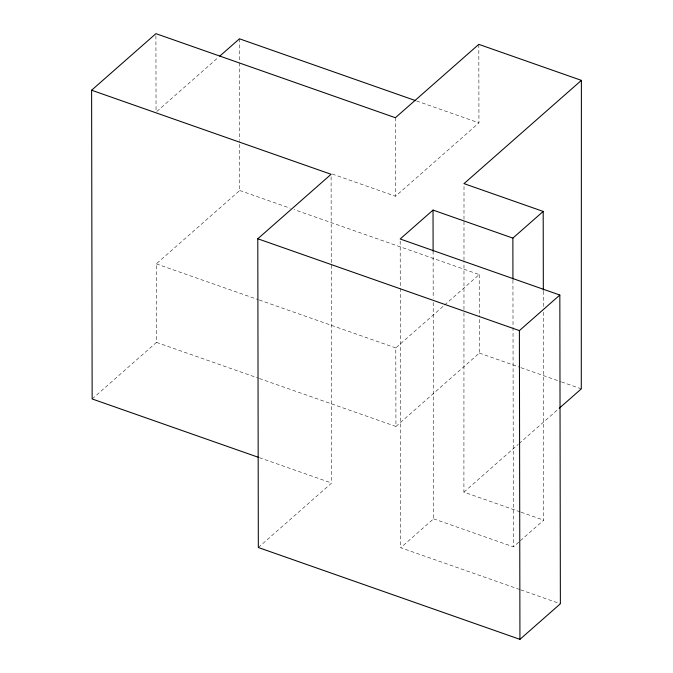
<?xml version="1.0" encoding="UTF-8"?>
<svg xmlns="http://www.w3.org/2000/svg" width="673" height="673" viewBox="0 0 673 673"><rect width="100%" height="100%" fill="white"/><g stroke="black" fill="none" stroke-linecap="round" stroke-linejoin="round"><path stroke-width="0.5" stroke-dasharray="3.37 2.52" d="M520.086 511.859L463.907 492.14L463.966 310.598M463.966 309.546L463.983 261.275M463.983 260.232L463.991 220.357M463.991 219.305L464.008 183.628M156.834 111.474L218.212 57.483M92.151 398.954L156.456 342.389L156.313 263.866L239.731 190.493L239.638 141.322M332.201 174.013L395.539 196.247L478.949 122.873L478.814 44.351M259.374 378.52L395.943 426.463L395.8 347.941L443.801 305.719M444.592 305.029L479.21 274.567L294.151 209.597M258.331 547.511L331.638 483.029L331.099 176.393M395.943 426.463L479.353 353.089L479.285 315.401M519.716 589.498L400.713 547.721L433.572 518.816L433.202 302.497M463.907 492.14L518.269 444.315M519.051 443.625L558.447 408.974M433.572 518.816L513.406 546.846L519.623 541.37M520.406 540.688L543.734 520.162L543.372 312.238M416.604 100.984L478.949 122.873M239.731 190.493L290.198 208.209M479.353 353.089L519.926 367.332M520.919 367.685L560.508 381.583M561.492 381.928L581.287 388.876M156.313 263.866L258.247 299.653M259.24 299.998L395.8 347.941M156.456 342.389L258.382 378.167M521.07 512.203L543.734 520.162M259.391 457.665L331.638 483.029M520.709 589.851L560.373 603.774M543.338 291.232L543.363 308.041M512.935 280.111L513.019 326.321M513.019 327.372L513.406 546.846M479.21 274.567L479.285 314.35M433.109 251.037L433.193 298.29M400.183 241.085L400.258 287.295M400.267 288.347L400.713 547.721M395.396 117.725L395.539 196.247M239.462 38.798L239.504 61.807M239.504 62.858L239.638 140.278M155.917 35.745L156.052 111.121"/><path stroke-width="1.01" d="M258.407 457.32L92.151 398.954L91.612 90.216L155.917 33.65L395.396 117.725L478.814 44.351L581.388 80.365L581.287 388.876L559.229 408.284M219.793 56.103L239.462 38.798L415.611 100.639M581.388 80.365L464.008 183.628L543.195 211.431L512.868 238.107L433.033 210.085L400.174 238.991L559.835 295.043L560.373 603.774L519.935 639.35L258.331 547.511L257.793 238.772L331.099 174.29L91.612 90.216M519.935 639.35L519.396 330.611L559.835 295.043M257.793 238.772L519.396 330.611M543.195 211.431L543.33 290.189M512.868 238.107L512.935 279.059M433.033 210.085L433.109 251.037"/></g></svg>
